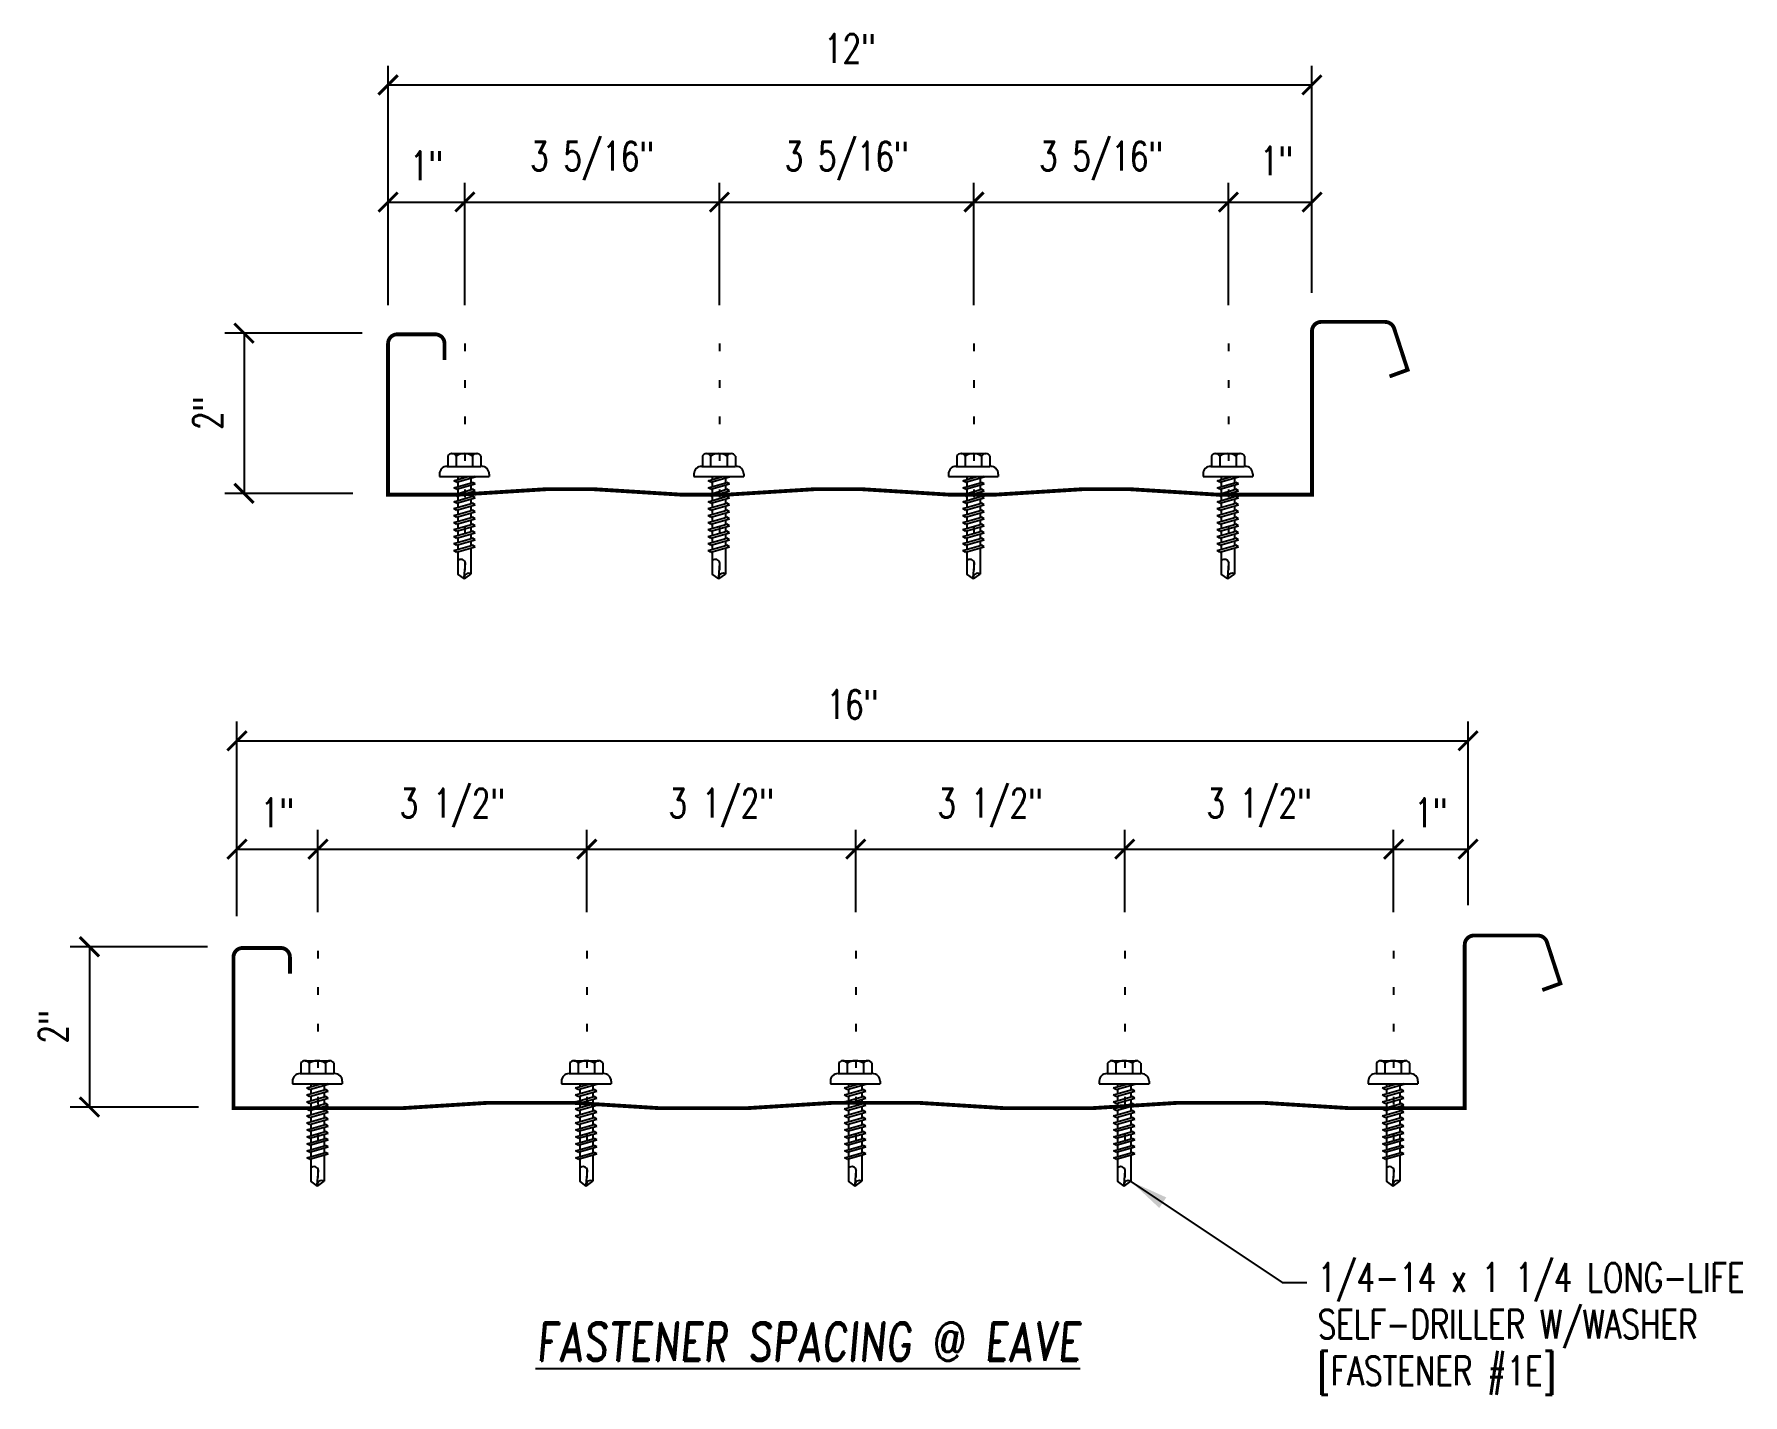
# Model space of a CAD drawing. Header units: inches. Extents: x -8.8 to 33, y 6.3 to 56.7.
# Drawn here: x 9.29 to 31.53, y 38.94 to 56.66 of the extents above; entities that cross this region are included whole.
import ezdxf

# ---------------------------------------------------------------- set-up
doc = ezdxf.new("R2010")
doc.units = ezdxf.units.IN
doc.header["$MEASUREMENT"] = 0
doc.linetypes.add('DOT2', pattern=[0.125, 0, -0.125])
for name, color, linetype in [('DIM', 2, 'Continuous'), ('FASTENER', 9, 'Continuous'), ('LABEL', 6, 'Continuous'), ('PANEL', 11, 'Continuous'), ('TEXT', 2, 'Continuous')]:
    doc.layers.add(name, color=color, linetype=linetype)
doc.styles.add('ROMAND', font='romand', dxfattribs={"height": 0.075})
doc.styles.add('TEXT', font='SIMPLEX', dxfattribs={"width": 0.75, "height": 6})
doc.styles.add('TEXT1', font='ROMANS.shx', dxfattribs={"width": 0.75, "height": 0.375})
doc.dimstyles.new('DETAIL', dxfattribs={"dimscale": 4, "dimtxt": 0.375, "dimasz": 0.0625, "dimexe": 0.0625, "dimexo": 0.125, "dimgap": 0.0625, "dimtad": 1, "dimdec": 4, "dimzin": 3, "dimdsep": 46, "dimlunit": 4, "dimtxsty": 'TEXT1', "dimblk": 'ARCHTICK', "dimcen": 0.0625, "dimclrd": 7, "dimclre": 7, "dimclrt": 2, "dimadec": 0, "dimazin": 0, "dimtfac": 0.59375, "dimtdec": 4, "dimtmove": 0, "dimatfit": 3, "dimfxl": 0, "dimfrac": 2, "dimtolj": 1, "dimtzin": 3, "dimarcsym": 0})
doc.dimstyles.new('DETAIL$7', dxfattribs={"dimscale": 4, "dimtxt": 6, "dimasz": 0.125, "dimexe": 0.0625, "dimexo": 0.125, "dimgap": 0.0625, "dimtad": 1, "dimdec": 5, "dimzin": 3, "dimdsep": 46, "dimlunit": 4, "dimtxsty": 'TEXT', "dimblk": 'ARCHTICK', "dimcen": 0.0625, "dimclrd": 7, "dimclre": 7, "dimclrt": 2, "dimadec": 0, "dimazin": 0, "dimtfac": 0.666667, "dimtdec": 5, "dimtmove": 0, "dimatfit": 3, "dimfxl": 0, "dimfrac": 2, "dimtolj": 1, "dimtzin": 3, "dimarcsym": 0})

# ---------------------------------------------------------------- blocks, each defined once
blk = doc.blocks.new('_ArchTick')
at = {"color": 0, "linetype": 'ByBlock', "const_width": 0.15}
blk.add_lwpolyline([(-0.5, -0.5), (0.5, 0.5)], dxfattribs=at)
blk = doc.blocks.new('*D46')
at = {"layer": 'DEFPOINTS', "color": 0}
for p in [(12.982, 46.049), (12.982, 44.726), (11.928, 44.676)]:
    blk.add_point(p, dxfattribs=at)
at = {"layer": 'DIM', "color": 7, "lineweight": -2}
for p, q in [((11.928, 45.176), (11.928, 46.299)), ((12.982, 45.226), (12.982, 46.299)), ((11.928, 46.049), (12.982, 46.049))]:
    blk.add_line(p, q, dxfattribs=at)
at = {"layer": 'DIM', "color": 7, "lineweight": -2, "xscale": 0.25, "yscale": 0.25, "zscale": 0.25, "rotation": 180}
blk.add_blockref('_ArchTick', (11.928, 46.049), dxfattribs=at)
at = {"layer": 'DIM', "color": 7, "lineweight": -2, "xscale": 0.25, "yscale": 0.25, "zscale": 0.25}
blk.add_blockref('_ArchTick', (12.982, 46.049), dxfattribs=at)
at = {"layer": 'DIM', "color": 2, "insert": (12.455, 46.522), "char_height": 0.375, "attachment_point": 5, "style": 'TEXT1'}
blk.add_mtext('\\A1;1"', dxfattribs=at)
blk = doc.blocks.new('*D47')
at = {"layer": 'DEFPOINTS', "color": 0}
for p in [(12.046, 44.778), (10.008, 42.691), (11.926, 42.691)]:
    blk.add_point(p, dxfattribs=at)
at = {"layer": 'DIM', "color": 7, "lineweight": -2}
for p, q in [((11.546, 44.778), (9.758, 44.778)), ((10.008, 44.778), (10.008, 42.691)), ((11.426, 42.691), (9.758, 42.691))]:
    blk.add_line(p, q, dxfattribs=at)
at = {"layer": 'DIM', "color": 7, "lineweight": -2, "xscale": 0.25, "yscale": 0.25, "zscale": 0.25}
for p, rotation in [((10.008, 44.778), 90), ((10.008, 42.691), 270)]:
    blk.add_blockref('_ArchTick', p, dxfattribs=dict(at, rotation=rotation))
at = {"layer": 'DIM', "color": 2, "insert": (9.535, 43.735), "char_height": 0.375, "attachment_point": 5, "rotation": 90, "style": 'TEXT1'}
blk.add_mtext('\\A1;2"', dxfattribs=at)
blk = doc.blocks.new('*D48')
at = {"layer": 'DEFPOINTS', "color": 0}
for p in [(27.951, 46.049), (26.982, 44.726), (27.951, 44.82)]:
    blk.add_point(p, dxfattribs=at)
at = {"layer": 'DIM', "color": 7, "lineweight": -2}
for p, q in [((26.982, 45.226), (26.982, 46.299)), ((27.951, 45.32), (27.951, 46.299)), ((26.982, 46.049), (27.951, 46.049))]:
    blk.add_line(p, q, dxfattribs=at)
at = {"layer": 'DIM', "color": 7, "lineweight": -2, "xscale": 0.25, "yscale": 0.25, "zscale": 0.25, "rotation": 180}
blk.add_blockref('_ArchTick', (26.982, 46.049), dxfattribs=at)
at = {"layer": 'DIM', "color": 7, "lineweight": -2, "xscale": 0.25, "yscale": 0.25, "zscale": 0.25}
blk.add_blockref('_ArchTick', (27.951, 46.049), dxfattribs=at)
at = {"layer": 'DIM', "color": 2, "insert": (27.467, 46.522), "char_height": 0.375, "attachment_point": 5, "style": 'TEXT1'}
blk.add_mtext('\\A1;1"', dxfattribs=at)
blk = doc.blocks.new('FD-F1e')
at = {"layer": 'TEXT', "style": 'TEXT1', "width": 0.75}
for s, p in [('1/4-14 x 1 1/4 LONG-LIFE', (0.0047, -0.0408)), ('SELF-DRILLER W/WASHER', (0.0047, -0.1926)), ('[FASTENER #1E]', (0.0047, -0.3444))]:
    blk.add_text(s, height=0.09375, dxfattribs=at).set_placement(p)
blk.add_attdef('(QUANTITY)', (0.9263, -0.3444), '', height=0.0938, dxfattribs=at)
at = {"layer": 'TEXT', "style": 'TEXT1', "flags": 1}
for tag, p in [('Color', (0.0245, -0.5337)), ('Calc', (0.0245, -0.5337)), ('Opt1', (0.0245, -0.5337)), ('Opt2', (0.0245, -0.5337)), ('Opt3', (0.0245, -0.5337)), ('Description', (0.0245, -0.5337)), ('Multiple', (0.0245, -0.5337)), ('Part', (0.0245, -0.5337)), ('Spare1', (0.0245, -0.7212)), ('Spare2', (0.0245, -0.7212)), ('Spare3', (0.0245, -0.7212)), ('Spare4', (0.0245, -0.7212)), ('Spare5', (0.0245, -0.7212)), ('Spare6', (0.0245, -0.7212)), ('Spare7', (0.0245, -0.7212)), ('Spare8', (0.0245, -0.7212)), ('Spare9', (0.0245, -0.7212)), ('Spare10', (0.0245, -0.7212))]:
    blk.add_attdef(tag, p, '', height=0.0938, dxfattribs=at)
blk = doc.blocks.new('*D53')
at = {"color": 7, "lineweight": -2}
for p, q in [((12.982, 45.226), (12.982, 46.299)), ((16.482, 45.226), (16.482, 46.299)), ((12.982, 46.049), (16.482, 46.049))]:
    blk.add_line(p, q, dxfattribs=at)
at = {"layer": 'DEFPOINTS', "color": 0}
for p in [(16.482, 46.049), (12.982, 44.726), (16.482, 44.726)]:
    blk.add_point(p, dxfattribs=at)
at = {"color": 7, "lineweight": -2, "xscale": 0.25, "yscale": 0.25, "zscale": 0.25, "rotation": 180}
blk.add_blockref('_ArchTick', (12.982, 46.049), dxfattribs=at)
at = {"color": 7, "lineweight": -2, "xscale": 0.25, "yscale": 0.25, "zscale": 0.25}
blk.add_blockref('_ArchTick', (16.482, 46.049), dxfattribs=at)
at = {"color": 2, "insert": (14.732, 46.585), "char_height": 0.375, "attachment_point": 5, "style": 'TEXT1'}
blk.add_mtext('\\A1;3 1/2"', dxfattribs=at)
blk = doc.blocks.new('*D54')
at = {"color": 7, "lineweight": -2}
for p, q in [((16.482, 45.226), (16.482, 46.299)), ((19.982, 45.226), (19.982, 46.299)), ((16.482, 46.049), (19.982, 46.049))]:
    blk.add_line(p, q, dxfattribs=at)
at = {"layer": 'DEFPOINTS', "color": 0}
for p in [(19.982, 46.049), (16.482, 44.726), (19.982, 44.726)]:
    blk.add_point(p, dxfattribs=at)
at = {"color": 7, "lineweight": -2, "xscale": 0.25, "yscale": 0.25, "zscale": 0.25, "rotation": 180}
blk.add_blockref('_ArchTick', (16.482, 46.049), dxfattribs=at)
at = {"color": 7, "lineweight": -2, "xscale": 0.25, "yscale": 0.25, "zscale": 0.25}
blk.add_blockref('_ArchTick', (19.982, 46.049), dxfattribs=at)
at = {"color": 2, "insert": (18.232, 46.585), "char_height": 0.375, "attachment_point": 5, "style": 'TEXT1'}
blk.add_mtext('\\A1;3 1/2"', dxfattribs=at)
blk = doc.blocks.new('*D55')
at = {"color": 7, "lineweight": -2}
for p, q in [((19.982, 45.226), (19.982, 46.299)), ((23.482, 45.226), (23.482, 46.299)), ((19.982, 46.049), (23.482, 46.049))]:
    blk.add_line(p, q, dxfattribs=at)
at = {"layer": 'DEFPOINTS', "color": 0}
for p in [(23.482, 46.049), (19.982, 44.726), (23.482, 44.726)]:
    blk.add_point(p, dxfattribs=at)
at = {"color": 7, "lineweight": -2, "xscale": 0.25, "yscale": 0.25, "zscale": 0.25, "rotation": 180}
blk.add_blockref('_ArchTick', (19.982, 46.049), dxfattribs=at)
at = {"color": 7, "lineweight": -2, "xscale": 0.25, "yscale": 0.25, "zscale": 0.25}
blk.add_blockref('_ArchTick', (23.482, 46.049), dxfattribs=at)
at = {"color": 2, "insert": (21.732, 46.585), "char_height": 0.375, "attachment_point": 5, "style": 'TEXT1'}
blk.add_mtext('\\A1;3 1/2"', dxfattribs=at)
blk = doc.blocks.new('*D56')
at = {"color": 7, "lineweight": -2}
for p, q in [((23.482, 45.226), (23.482, 46.299)), ((26.982, 45.226), (26.982, 46.299)), ((23.482, 46.049), (26.982, 46.049))]:
    blk.add_line(p, q, dxfattribs=at)
at = {"layer": 'DEFPOINTS', "color": 0}
for p in [(26.982, 46.049), (23.482, 44.726), (26.982, 44.726)]:
    blk.add_point(p, dxfattribs=at)
at = {"color": 7, "lineweight": -2, "xscale": 0.25, "yscale": 0.25, "zscale": 0.25, "rotation": 180}
blk.add_blockref('_ArchTick', (23.482, 46.049), dxfattribs=at)
at = {"color": 7, "lineweight": -2, "xscale": 0.25, "yscale": 0.25, "zscale": 0.25}
blk.add_blockref('_ArchTick', (26.982, 46.049), dxfattribs=at)
at = {"color": 2, "insert": (25.232, 46.585), "char_height": 0.375, "attachment_point": 5, "style": 'TEXT1'}
blk.add_mtext('\\A1;3 1/2"', dxfattribs=at)
blk = doc.blocks.new('FZ7')
at = {"layer": 'FASTENER'}
for p, q in [((-0.215, 0.305), (-0.215, 0.171)), ((-0.161, 0.337), (0.161, 0.337)), ((-0.107, 0.305), (-0.107, 0.171)), ((0.107, 0.305), (0.107, 0.171)), ((0.215, 0.305), (0.215, 0.171)), ((-0.324, 0.071), (-0.324, 0.037)), ((-0.324, 0.037), (0.324, 0.037)), ((-0.224, 0.171), (0.215, 0.171)), ((-0.139, -0.016), (0.046, 0.037)), ((-0.104, -0.036), (0.139, 0.033)), ((-0.086, 0.037), (-0.086, -0.001)), ((-0.086, 0.037), (0.086, 0.037)), ((0.086, 0.037), (0.133, 0.037)), ((0.086, 0.018), (0.086, -0.042)), ((0.139, 0.033), (0.133, 0.037)), ((0.324, 0.071), (0.324, 0.037)), ((-0.104, -0.036), (-0.139, -0.016)), ((-0.139, -0.107), (0.104, -0.038)), ((-0.104, -0.127), (-0.139, -0.107)), ((-0.139, -0.198), (0.104, -0.128)), ((-0.104, -0.218), (-0.139, -0.198)), ((-0.139, -0.289), (0.104, -0.219)), ((-0.104, -0.127), (0.139, -0.058)), ((-0.104, -0.218), (0.139, -0.149)), ((-0.086, -0.031), (-0.086, -0.092)), ((-0.086, -0.122), (-0.086, -0.183)), ((-0.086, -0.213), (-0.086, -0.274)), ((0.086, -0.073), (0.086, -0.133)), ((0.086, -0.164), (0.086, -0.224)), ((0.139, -0.058), (0.104, -0.038)), ((0.139, -0.149), (0.104, -0.128)), ((0.139, -0.239), (0.104, -0.219)), ((-0.104, -0.309), (-0.139, -0.289)), ((-0.139, -0.38), (0.104, -0.31)), ((-0.104, -0.4), (-0.139, -0.38)), ((-0.139, -0.47), (0.104, -0.401)), ((-0.104, -0.309), (0.139, -0.239)), ((-0.104, -0.4), (0.139, -0.33)), ((-0.104, -0.491), (0.139, -0.421)), ((-0.086, -0.304), (-0.086, -0.364)), ((-0.086, -0.395), (-0.086, -0.455)), ((0.086, -0.255), (0.086, -0.315)), ((0.086, -0.345), (0.086, -0.406)), ((0.086, -0.436), (0.086, -0.497)), ((0.139, -0.33), (0.104, -0.31)), ((0.139, -0.421), (0.104, -0.401)), ((-0.104, -0.491), (-0.139, -0.47)), ((-0.139, -0.561), (0.104, -0.492)), ((-0.104, -0.581), (-0.139, -0.561)), ((-0.139, -0.652), (0.104, -0.583)), ((-0.104, -0.672), (-0.139, -0.652)), ((-0.104, -0.581), (0.139, -0.512)), ((-0.104, -0.672), (0.139, -0.603)), ((-0.086, -0.486), (-0.086, -0.546)), ((-0.086, -0.577), (-0.086, -0.637)), ((0.086, -0.527), (0.086, -0.588)), ((0.086, -0.618), (0.086, -0.679)), ((0.139, -0.512), (0.104, -0.492)), ((0.139, -0.603), (0.104, -0.583)), ((-0.139, -0.743), (0.104, -0.674)), ((-0.104, -0.763), (-0.139, -0.743)), ((-0.139, -0.834), (0.104, -0.765)), ((-0.104, -0.854), (-0.139, -0.834)), ((-0.139, -0.925), (0.104, -0.856)), ((-0.104, -0.763), (0.139, -0.694)), ((-0.104, -0.854), (0.139, -0.785)), ((-0.104, -0.945), (0.139, -0.876)), ((-0.086, -0.667), (-0.086, -0.728)), ((-0.086, -0.758), (-0.086, -0.819)), ((-0.086, -0.849), (-0.086, -0.91)), ((0.086, -0.709), (0.086, -0.77)), ((0.086, -0.8), (0.086, -0.861)), ((0.139, -0.694), (0.104, -0.674)), ((0.139, -0.785), (0.104, -0.765)), ((0.139, -0.876), (0.104, -0.856)), ((-0.104, -0.945), (-0.139, -0.925)), ((-0.086, -0.94), (-0.086, -1.232)), ((-0.002, -1.277), (0.014, -1.091)), ((0.086, -0.891), (0.086, -1.232)), ((0, -1.293), (-0.086, -1.232)), ((0, -1.293), (0.086, -1.232))]:
    blk.add_line(p, q, dxfattribs=at)
for centre, radius, start, end in [((-0.161, 0.274), 0.0628, 29.8754, 150.1246), ((0, 0.141), 0.196, 56.9974, 123.0026), ((0.161, 0.274), 0.0628, 29.8754, 150.1246), ((-0.224, 0.071), 0.1, 90, 180), ((0.224, 0.071), 0.1, 0, 90), ((-0.046, -1.102), 0.0615, 11.1445, 130.906), ((0.054, -1.278), 0.0563, 55.4585, 194.8454)]:
    blk.add_arc(centre, radius, start, end, dxfattribs=at)
blk = doc.blocks.new('LAY-LAB')
at = {"layer": 'LABEL', "color": 6, "style": 'ROMAND', "oblique": 5, "width": 0.75}
blk.add_attdef('LAY-LAB', (0.017, 0.0362), '', height=0.1875, dxfattribs=at)
blk = doc.blocks.new('*D57')
at = {"color": 7, "lineweight": -2}
for p, q in [((13.895, 53.131), (13.895, 54.723)), ((14.895, 53.131), (14.895, 54.723)), ((13.895, 54.473), (14.895, 54.473))]:
    blk.add_line(p, q, dxfattribs=at)
at = {"layer": 'DEFPOINTS', "color": 0}
for p in [(14.895, 54.473), (13.895, 52.631), (14.895, 52.631)]:
    blk.add_point(p, dxfattribs=at)
at = {"color": 7, "lineweight": -2, "xscale": 0.25, "yscale": 0.25, "zscale": 0.25, "rotation": 180}
blk.add_blockref('_ArchTick', (13.895, 54.473), dxfattribs=at)
at = {"color": 7, "lineweight": -2, "xscale": 0.25, "yscale": 0.25, "zscale": 0.25}
blk.add_blockref('_ArchTick', (14.895, 54.473), dxfattribs=at)
at = {"color": 2, "insert": (14.395, 54.946), "char_height": 0.375, "attachment_point": 5, "style": 'TEXT1'}
blk.add_mtext('\\A1;1"', dxfattribs=at)
blk = doc.blocks.new('*D49')
at = {"color": 7, "lineweight": -2}
for p, q in [((14.895, 53.131), (14.895, 54.723)), ((18.207, 53.131), (18.207, 54.723)), ((14.895, 54.473), (18.207, 54.473))]:
    blk.add_line(p, q, dxfattribs=at)
at = {"layer": 'DEFPOINTS', "color": 0}
for p in [(18.207, 54.473), (14.895, 52.631), (18.207, 52.631)]:
    blk.add_point(p, dxfattribs=at)
at = {"color": 7, "lineweight": -2, "xscale": 0.25, "yscale": 0.25, "zscale": 0.25, "rotation": 180}
blk.add_blockref('_ArchTick', (14.895, 54.473), dxfattribs=at)
at = {"color": 7, "lineweight": -2, "xscale": 0.25, "yscale": 0.25, "zscale": 0.25}
blk.add_blockref('_ArchTick', (18.207, 54.473), dxfattribs=at)
at = {"color": 2, "insert": (16.551, 55.008), "char_height": 0.375, "attachment_point": 5, "style": 'TEXT1'}
blk.add_mtext('\\A1;3 5/16"', dxfattribs=at)
blk = doc.blocks.new('*D50')
at = {"color": 7, "lineweight": -2}
for p, q in [((18.207, 53.131), (18.207, 54.723)), ((21.52, 53.131), (21.52, 54.723)), ((18.207, 54.473), (21.52, 54.473))]:
    blk.add_line(p, q, dxfattribs=at)
at = {"layer": 'DEFPOINTS', "color": 0}
for p in [(21.52, 54.473), (18.207, 52.631), (21.52, 52.631)]:
    blk.add_point(p, dxfattribs=at)
at = {"color": 7, "lineweight": -2, "xscale": 0.25, "yscale": 0.25, "zscale": 0.25, "rotation": 180}
blk.add_blockref('_ArchTick', (18.207, 54.473), dxfattribs=at)
at = {"color": 7, "lineweight": -2, "xscale": 0.25, "yscale": 0.25, "zscale": 0.25}
blk.add_blockref('_ArchTick', (21.52, 54.473), dxfattribs=at)
at = {"color": 2, "insert": (19.864, 55.008), "char_height": 0.375, "attachment_point": 5, "style": 'TEXT1'}
blk.add_mtext('\\A1;3 5/16"', dxfattribs=at)
blk = doc.blocks.new('*D51')
at = {"color": 7, "lineweight": -2}
for p, q in [((21.52, 53.131), (21.52, 54.723)), ((24.832, 53.131), (24.832, 54.723)), ((21.52, 54.473), (24.832, 54.473))]:
    blk.add_line(p, q, dxfattribs=at)
at = {"layer": 'DEFPOINTS', "color": 0}
for p in [(24.832, 54.473), (21.52, 52.631), (24.832, 52.631)]:
    blk.add_point(p, dxfattribs=at)
at = {"color": 7, "lineweight": -2, "xscale": 0.25, "yscale": 0.25, "zscale": 0.25, "rotation": 180}
blk.add_blockref('_ArchTick', (21.52, 54.473), dxfattribs=at)
at = {"color": 7, "lineweight": -2, "xscale": 0.25, "yscale": 0.25, "zscale": 0.25}
blk.add_blockref('_ArchTick', (24.832, 54.473), dxfattribs=at)
at = {"color": 2, "insert": (23.176, 55.008), "char_height": 0.375, "attachment_point": 5, "style": 'TEXT1'}
blk.add_mtext('\\A1;3 5/16"', dxfattribs=at)
blk = doc.blocks.new('*D52')
at = {"layer": 'DEFPOINTS', "color": 0}
for p in [(14.058, 52.766), (12.02, 50.68), (13.938, 50.68)]:
    blk.add_point(p, dxfattribs=at)
at = {"layer": 'DIM', "color": 7, "lineweight": -2}
for p, q in [((13.558, 52.766), (11.77, 52.766)), ((12.02, 52.766), (12.02, 50.68)), ((13.438, 50.68), (11.77, 50.68))]:
    blk.add_line(p, q, dxfattribs=at)
at = {"layer": 'DIM', "color": 7, "lineweight": -2, "xscale": 0.25, "yscale": 0.25, "zscale": 0.25}
for p, rotation in [((12.02, 52.766), 90), ((12.02, 50.68), 270)]:
    blk.add_blockref('_ArchTick', p, dxfattribs=dict(at, rotation=rotation))
at = {"layer": 'DIM', "color": 2, "insert": (11.547, 51.723), "char_height": 0.375, "attachment_point": 5, "rotation": 90, "style": 'TEXT1'}
blk.add_mtext('\\A1;2"', dxfattribs=at)

msp = doc.modelspace()

# ---------------------------------------------------------------- linework, layer by layer
at = {"color": 7}
for p, q in [((13.89491, 53.63098), (13.89491, 56.24755)), ((25.91953, 53.79263), (25.91953, 56.24755)), ((13.89491, 55.99755), (25.91953, 55.99755)), ((25.91953, 53.29263), (25.91953, 54.72253)), ((24.83241, 54.47253), (25.91953, 54.47253))]:
    msp.add_line(p, q, dxfattribs=at)
at = {"layer": 'DIM', "linetype": 'DOT2', "ltscale": 3}
for p, q in [((14.89491, 52.63088), (14.89491, 49.63352)), ((18.20741, 52.63088), (18.20741, 49.63352)), ((21.51991, 52.63088), (21.51991, 49.63352)), ((24.83241, 52.63088), (24.83241, 49.63352)), ((12.98214, 44.72599), (12.98214, 41.72863)), ((16.48214, 44.72599), (16.48214, 41.72863)), ((19.98214, 44.72599), (19.98214, 41.72863)), ((23.48214, 44.72599), (23.48214, 41.72863)), ((26.98214, 44.72599), (26.98214, 41.72863))]:
    msp.add_line(p, q, dxfattribs=at)
at = {"layer": 'DIM', "color": 7}
for p, q in [((11.92777, 45.17581), (11.92777, 47.70905)), ((27.95112, 45.32007), (27.95112, 47.70905)), ((11.92777, 47.45905), (27.95112, 47.45905))]:
    msp.add_line(p, q, dxfattribs=at)
at = {"layer": 'PANEL', "const_width": 0.05}
for points in [[(26.92921, 52.20254), (27.16413, 52.28805), (26.98936, 52.82594, 0.3249197), (26.87048, 52.91231), (26.03921, 52.91231, 0.41421356), (25.91953, 52.79263), (25.91953, 50.66424), (25.91953, 50.66424), (24.67731, 50.66409), (23.55468, 50.73426), (22.93205, 50.73426), (21.80941, 50.66409), (21.18678, 50.66409), (20.06415, 50.73426), (19.44152, 50.73426), (18.31888, 50.66409), (17.69625, 50.66409), (16.57362, 50.73426), (15.95099, 50.73426), (14.82835, 50.66409), (14.32166, 50.66409), (14.57428, 50.66409), (14.6419, 50.66409), (14.31788, 50.66409), (13.89491, 50.664), (13.89491, 52.63098, -0.41421356), (14.0145, 52.75057), (14.50944, 52.75057, -0.41421356), (14.62913, 52.63088), (14.62913, 52.41486)], [(28.91735, 44.21427), (29.15228, 44.29978), (28.9775, 44.83767, 0.3249197), (28.85862, 44.92404), (28.02736, 44.92404, 0.41421356), (27.90767, 44.80436), (27.90767, 42.67597), (27.90767, 42.67597), (26.41545, 42.67582), (25.29282, 42.74598), (24.17019, 42.74598), (23.04756, 42.67582), (21.92492, 42.67582), (20.80229, 42.74598), (19.67966, 42.74598), (18.55703, 42.67582), (17.43439, 42.67582), (16.31176, 42.74598), (15.18913, 42.74598), (14.0665, 42.67582), (12.3098, 42.67582), (12.81242, 42.67582), (12.63005, 42.67582), (12.30602, 42.67582), (11.88305, 42.67572), (11.88305, 44.64271, -0.41421356), (12.00264, 44.7623), (12.49759, 44.7623, -0.41421356), (12.61727, 44.64261), (12.61727, 44.42659)]]:
    msp.add_lwpolyline(points, format="xyb", dxfattribs=at)

# ---------------------------------------------------------------- block references
at = {"color": 7, "xscale": 0.25, "yscale": 0.25, "zscale": 0.25, "rotation": 180}
msp.add_blockref('_ArchTick', (13.89491, 55.99755), dxfattribs=at)
at = {"color": 7, "xscale": 0.25, "yscale": 0.25, "zscale": 0.25}
for p in [(25.91953, 55.99755), (25.91953, 54.47253)]:
    msp.add_blockref('_ArchTick', p, dxfattribs=at)
at = {"layer": 'DIM', "color": 7, "xscale": 0.25, "yscale": 0.25, "zscale": 0.25, "rotation": 180}
msp.add_blockref('_ArchTick', (11.92777, 47.45905), dxfattribs=at)
at = {"layer": 'DIM', "color": 7, "xscale": 0.25, "yscale": 0.25, "zscale": 0.25}
msp.add_blockref('_ArchTick', (27.95112, 47.45905), dxfattribs=at)
at = {"layer": 'FASTENER'}
for p in [(14.88774, 50.86106), (18.20024, 50.86106), (21.51274, 50.86106), (24.82524, 50.86106), (12.97497, 42.95617), (16.47497, 42.95617), (19.97497, 42.95617), (23.47497, 42.95617), (26.97497, 42.95617)]:
    msp.add_blockref('FZ7', p, dxfattribs=at)
at = {"layer": 'LABEL', "xscale": 2.666666666666686, "yscale": 2.666666666666679, "zscale": 2.66666666666668}
msp.add_blockref('LAY-LAB', (15.77651, 39.29101), dxfattribs=at).add_auto_attribs({'LAY-LAB': '%%UFASTENER SPACING @ EAVE'})
at = {"layer": 'TEXT', "xscale": 4, "yscale": 4, "zscale": 4}
msp.add_blockref('FD-F1e', (25.97565, 40.44713), dxfattribs=at)

# ---------------------------------------------------------------- texts
at = {"color": 2, "char_height": 0.375, "attachment_point": 5, "style": 'TEXT1'}
for s, insert in [('\\A1;12"', (19.90722, 56.47077)), ('\\A1;1"', (25.45902, 55.00824))]:
    msp.add_mtext(s, dxfattribs=dict(at, insert=insert))
at = {"layer": 'DIM', "color": 2, "insert": (19.93945, 47.93227), "char_height": 0.375, "attachment_point": 5, "style": 'TEXT1'}
msp.add_mtext('\\A1;16"', dxfattribs=at)

# ---------------------------------------------------------------- dimensions: what is measured, and where the dimension line sits
for base, p1, p2, picture, middle in [((18.20741, 54.47253), (14.89491, 52.63088), (18.20741, 52.63088), '*D49', (16.55116, 55.00824)), ((21.51991, 54.47253), (18.20741, 52.63088), (21.51991, 52.63088), '*D50', (19.86366, 55.00824)), ((24.83241, 54.47253), (21.51991, 52.63088), (24.83241, 52.63088), '*D51', (23.17616, 55.00824)), ((14.89491, 54.47253), (13.89491, 52.63098), (14.89491, 52.63088), '*D57', (14.39491, 54.94574)), ((16.48214, 46.04898), (12.98214, 44.72599), (16.48214, 44.72599), '*D53', (14.73214, 46.58469)), ((19.98214, 46.04898), (16.48214, 44.72599), (19.98214, 44.72599), '*D54', (18.23214, 46.58469)), ((23.48214, 46.04898), (19.98214, 44.72599), (23.48214, 44.72599), '*D55', (21.73214, 46.58469)), ((26.98214, 46.04898), (23.48214, 44.72599), (26.98214, 44.72599), '*D56', (25.23214, 46.58469))]:
    dim = msp.add_linear_dim(base=base, p1=p1, p2=p2, dimstyle='DETAIL')
    dim.commit()
    dim.dimension.update_dxf_attribs({"geometry": picture, "text_midpoint": middle})
at = {"layer": 'DIM'}
for base, p1, p2, picture, middle in [((12.01997, 50.6797), (14.05794, 52.76627), (13.93836, 50.6797), '*D52', (11.54675, 51.72299)), ((10.00811, 42.69143), (12.04609, 44.778), (11.9265, 42.69143), '*D47', (9.5349, 43.73472))]:
    dim = msp.add_linear_dim(base=base, p1=p1, p2=p2, angle=90, text='2"', dimstyle='DETAIL', override={"dimtxt": 0.375, "dimtmove": 0}, dxfattribs=at)
    dim.commit()
    dim.dimension.update_dxf_attribs({"geometry": picture, "text_midpoint": middle})
for base, p1, p2, picture, middle in [((12.98214, 46.04898), (11.92777, 44.67581), (12.98214, 44.72599), '*D46', (12.45496, 46.52219)), ((27.95112, 46.04898), (26.98214, 44.72599), (27.95112, 44.82007), '*D48', (27.46663, 46.52219))]:
    dim = msp.add_linear_dim(base=base, p1=p1, p2=p2, text='1"', dimstyle='DETAIL', override={"dimtxt": 0.375, "dimtmove": 0}, dxfattribs=at)
    dim.commit()
    dim.dimension.update_dxf_attribs({"geometry": picture, "text_midpoint": middle})

# ---------------------------------------------------------------- leaders
at = {"layer": 'TEXT'}
msp.add_leader([(23.56126, 41.72404), (25.53071, 40.40799), (25.85438, 40.40799)], dimstyle='DETAIL$7', dxfattribs=at)

doc.saveas('drawing.dxf')
